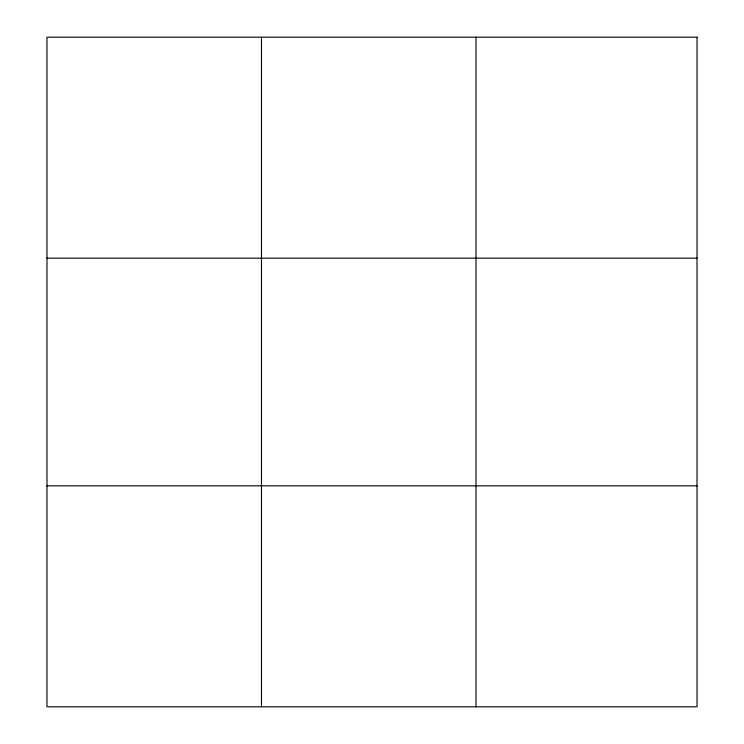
<?xml version="1.0" encoding="UTF-8"?>
<svg xmlns="http://www.w3.org/2000/svg" width="744" height="744" viewBox="0 0 744 744"><rect width="100%" height="100%" fill="white"/><g stroke="black" fill="none" stroke-linecap="round" stroke-linejoin="round"><path stroke-width="1.12" d="M261.488 37.2L261.488 706.8M476.011 37.2L476.011 706.8M46.974 258.168L697.026 258.168M46.974 485.832L697.026 485.832M697.026 37.2L697.026 706.8L46.974 706.8L46.974 37.2L697.026 37.2"/></g></svg>
